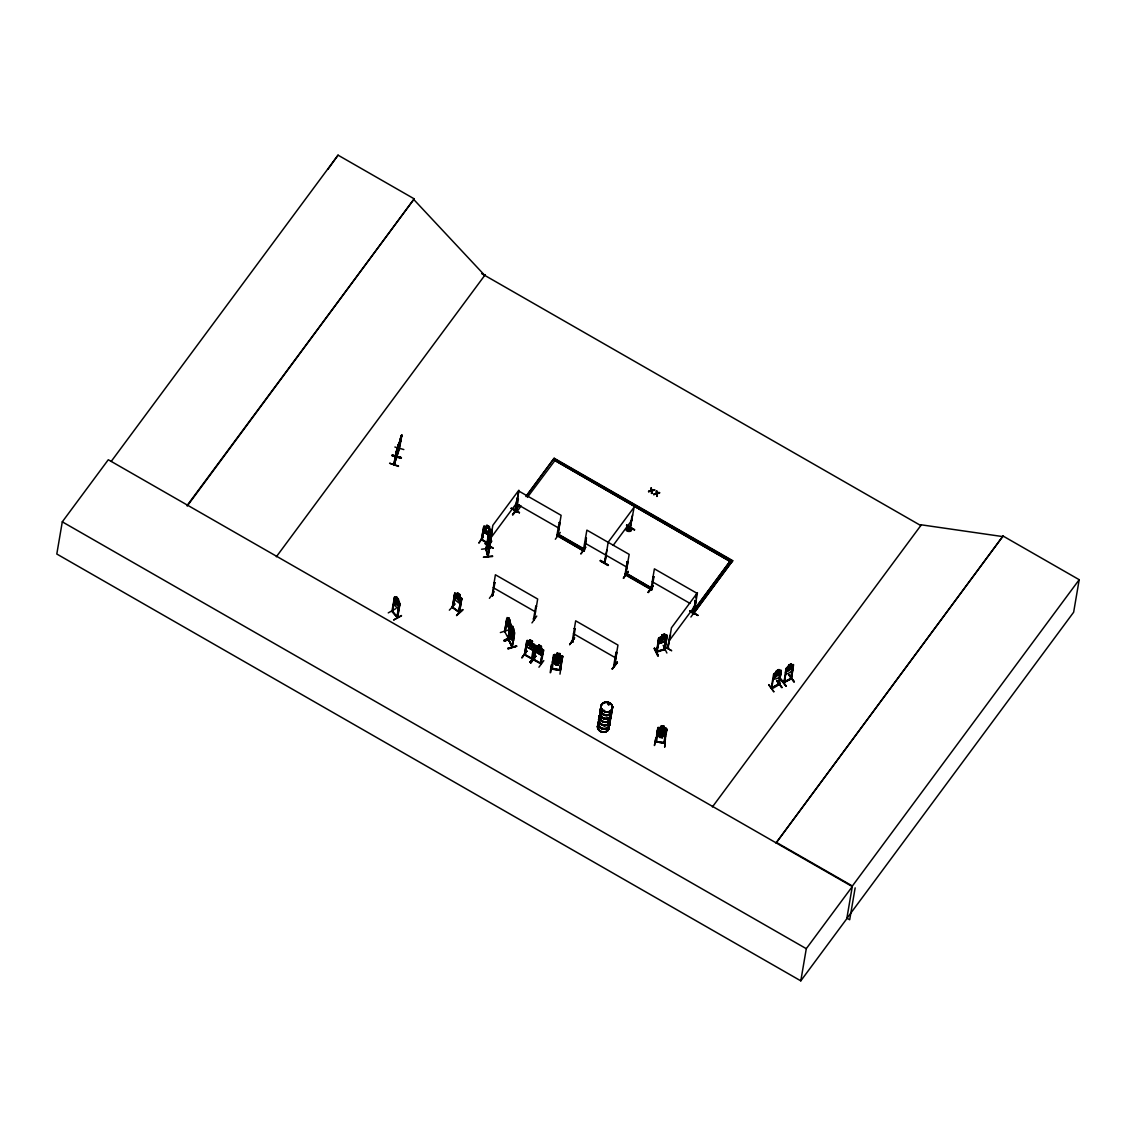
<?xml version="1.0" encoding="UTF-8"?>
<svg xmlns="http://www.w3.org/2000/svg" width="1136" height="1136" viewBox="0 0 1136 1136"><rect width="100%" height="100%" fill="white"/><g stroke="black" fill="none" stroke-linecap="round" stroke-linejoin="round"><path stroke-width="1.5" d="M651.212 493.095L651.851 493.45L651.269 490.88L648.599 491.59L651.269 490.88M651.794 490.454L654.521 489.73L651.794 490.454L651.212 487.841L651.184 490.624L648.599 491.59M657.006 496.404L656.991 493.933L659.661 492.683L657.034 493.663L657.006 496.404L656.423 493.833L653.74 494.543L656.423 493.833M659.618 492.953L656.949 493.407L656.367 490.795L656.949 491.434M656.949 493.407L657.006 491.164M492.555 555.902L483.382 557.265L492.612 556.526M485.952 548.972L488.139 556.654L490.511 542.639M490.539 542.71L488.636 534.914L486.165 549.682L486.407 548.39M629.387 531.208L629.301 526.579L627.299 530.214L630.111 530.839L629.642 526.735L630.494 530.2M395.953 455.934L395.896 455.011M398.708 446.42L398.75 447.343L401.931 434.818L399.332 449.345M489.36 547.722L487.912 539.174M481.281 540.04L483.908 525.94L484.944 525.982L491.703 530.427L490.44 541.304M489.332 544.215L481.607 539.344M481.721 539.359L482.246 540.026M488.352 544.045L489.162 540.594M492.087 594.753L492.57 595.86L491.987 595.065M504.526 631.005L505.222 631.872M507.735 617.899L507.11 617.53L505.151 632.099M508.502 638.744L504.924 631.971M491.931 532.557L487.784 556.711L492.825 525.329L518.825 490.227L515.204 511.711C516.085 512.947 515.858 506.585 519.45 505.435M515.346 511.839L518.825 491.064L561.113 515.318L557.662 536.064L557.165 535.354M556.896 535.198L557.577 536.007L556.867 535.61L559.224 522.503L559.949 522.915L557.79 535.723M557.748 535.596L556.782 535.567M572.842 641.982L572.345 640.747M628.009 561.965L627.115 561.78L628.009 561.965L625.51 575.086L629.174 554.368L586.886 530.114L583.265 550.747L584.287 550.392L584.074 551.201L556.867 535.652M584.316 551.017L586.432 538.109L585.551 537.924L586.275 538.336L584.074 551.272L556.952 535.17L557.918 533.934L584.358 549.086L583.734 550.08M613.752 665.44L616.067 652.263L616.777 652.675L614.661 665.582L613.696 664.844M614.363 665.327L613.61 665.313M625.964 574.404L624.843 574.603L651.397 589.825L652.348 588.533L625.979 572.97L624.985 574.731L627.285 561.553M651.737 589.513C651.07 588.334 652.107 589.584 650.885 589.641L654.393 568.838L696.68 593.106L695.857 597.919M692.562 613L693.613 613.965L695.573 601.91M524.349 654.648L525.4 654.89L524.818 653.938M524.434 654.137L532.358 658.837M532.528 658.454L531.776 657.985L532.145 658.667M533.267 659.775L534.318 660.002L533.65 659.065M541.063 663.779L533.352 659.306L535.851 645.589L543.661 650.076M511.243 627.541L510.618 626.958L509.084 640.491L508.374 639.738M512.009 646.356L512.009 646.427M396.322 456.715L393.88 464.723L396.705 457.283M394.519 464.028L394.519 463.63M399.418 442.202L396.081 457.978L396.35 457.126M396.677 456.132L398.935 449.047M398.963 448.805L399.091 448.209M399.46 448.748L397.046 456.218L399.517 442.231M488.934 545.891L489.829 544.996M489.843 545.067L489.105 545.308M514.949 511.47L517.221 497.895L514.807 511.583L515.148 510.22M695.346 600.916L693.145 613.894L693.769 612.702M657.133 651.198L656.636 651.737M664.844 649.593L667.102 636.614L666.193 636.614L664.162 649.806L664.986 649.465L667.088 635.407L666.236 635.209M665.071 648.997L657.247 651.212M784.266 681.643L783.499 682.509L791.465 678.76L793.397 665.653L790.585 679.158L792.701 666.008M784.365 682.069L786.481 669.232L783.684 682.75L791.38 678.76L793.482 664.659L786.794 667.556L785.118 672.91C786.169 675.892 792.161 671.518 792.672 668.934M790.415 678.93L791.352 678.007L790.5 678.377M552.366 662.004L561.383 663.225M553.246 662.714L552.494 661.919M555.305 663.012L553.985 662.231L554.496 659.278L556.228 658.227L559.054 658.639L560.36 660.13L559.849 663.083L558.245 663.396C559.437 666.307 553.275 665.298 555.433 662.899M558.344 663.467L558.074 665.043M658.582 729.113C655.699 728.787 666.946 728.176 666.477 731.882M659.59 735.801L657.531 735.418L665.767 736.057M664.588 736.455L662.615 736.256L664.134 735.872L664.645 732.919L663.339 731.428L660.513 731.016L658.781 732.067L658.269 735.02L659.704 735.773L659.32 737.392L662.359 737.747M662.615 736.256L662.345 737.832M550.193 672.711L551.301 664.816M550.704 672.54L551.755 664.929M552.863 659.15L553.63 660.868L560.758 661.919L561.979 660.399M556.725 654.776L553.587 654.89L554.808 654.464M552.224 669.161L551.514 668.209L551.216 669.047L553.601 654.805M554.354 655.997L561.425 657.375L562.192 659.093L561.354 657.318L553.53 655.87L554.354 655.997L552.11 669.218M554.751 654.492L562.689 656.239L560.431 670.368L551.301 668.678L560.474 670.098M556.995 653.2L560.034 653.555L559.75 655.231L562.576 656.253M559.721 669.459L559.594 670.325L561.738 657.091L562.576 657.204L561.709 657.361M560.758 661.919L561.88 660.385M559.991 674.145L561.099 666.037M562.689 656.239L561.369 663.31L560.275 663.694M655.983 737.633L654.435 745.514L655.912 737.662M664.73 742.404C663.197 745.5 654.62 739.522 655.657 741.907L657.985 727.622M657.148 731.925L657.914 733.657L665.029 734.708L666.25 733.189L664.986 734.566L657.929 733.572M657.886 727.594L666.108 728.233L663.921 728.048L664.319 726.344L661.28 725.904L660.996 727.565L657.886 727.594L656.651 734.793L657.574 735.461M656.438 741.084L656.466 741.978L658.639 728.787M661.01 727.48L661.266 725.989L664.319 726.344M666.023 729.88L666.86 729.994L666.023 729.88L663.864 743.114L663.807 742.262L664.517 743.214L666.974 728.943L666.051 728.275M664.702 747.034L665.355 738.812L664.659 747.005M772.139 687.337C766.757 693.784 793.95 674.401 771.202 688.175L773.588 674.315L780.517 670.339L781.241 670.481L778.998 684.255M771.273 687.777L778.529 684.923L781.128 671.419L779.097 684.539M771.273 688.203L771.955 687.379M778.501 684.894L778.998 683.829M778.217 684.653L779.182 684.071M393.837 464.539L396.634 451.177L396.109 451.773M393.922 464.07L396.322 451.091M396.705 456.061L401.32 435.755M111.214 461.415L338.045 155.149L414.2 198.843L187.213 506.045L187.383 505.108L108.289 459.739L62.295 521.836L56.8 554.013L800.795 980.851L846.774 918.754L852.383 885.981L1079.2 579.701L1003.045 536.022L776.129 842.884L1003.045 536.022M338.045 155.149L327.906 169.349M392.332 454.94C419.88 463.318 373.517 450.452 401.292 457.51M394.888 447.03L403.848 449.558M397.501 447.797L398.935 443.722L396.592 450.85L394.334 464.681M397.018 451.276C400.752 435.358 396.01 454.712 398.282 446.008M397.983 446.065L396.592 450.85M396.081 457.978L398.58 443.722M399.134 442.5L396.478 457.922M400.596 437.601L400.312 439.206M399.403 447.016L401.732 435.131L399.403 442.273M388.256 612.886L395.74 608.697M395.257 597.38L394.504 597.082L392.758 611.665L394.405 598.118L392.488 611.821L391.877 611.182L397.628 617.629L399.986 603.642L395.314 597.252L394.504 597.082L391.92 611.253L397.373 617.785L399.929 603.585M396.748 597.096L395.044 601.185L395.726 603.557L397.401 605.602L398.523 605.431L398.551 599.297L396.677 597.138L396.478 598.672M397.06 597.848L398.14 599.169M401.548 615.826L393.794 619.901M396.72 597.266L399.503 602.378M397.103 616.408L397.245 617.743L399.02 604.238L399.773 604.693L399.02 604.238M399.276 604.082L396.819 617.104M401.306 615.499L393.738 619.887M449.345 610.16L455.181 603.926M461.088 599.013L461.741 599.496L461.088 599.013L458.589 612.091L459.356 612.645L452.242 607.348L454.727 593.233L455.749 593.304M452.554 607.164L454.798 593.177M455.096 594.952L454.641 594.27L452.966 607.874L452.171 607.291M455.295 594.753L453.051 607.533M457.268 594.369L457.538 592.793L457.268 594.54M459.64 596.13L459.824 594.54M459.583 596.187L459.91 594.54L457.467 592.85M462.835 609.819L456.587 615.513L462.508 609.563M460.875 599.226L458.674 612.091M461.841 598.402L459.413 612.631L461.784 598.473L454.812 593.319M478.98 542.909L483.34 536.32M478.994 542.909L483.382 536.306M482.275 539.671L482.033 540.509L484.447 527.345L483.737 526.934L481.366 540.083M485.612 533.295L486.89 525.272L489.502 526.735L489.857 532.543L488.324 533.082L485.881 531.705L484.788 529.703L485.299 526.749L486.691 526.962M485.171 543.491L493.123 548.006M488.054 534.658L489.403 526.749L486.89 525.272M488.182 536.007L485.896 548.887L487.727 556.612M488.75 535.013L486.478 549.639M486.918 547.694L491.86 541.105M489.431 536.945L489.701 535.354L488.551 539.259L489.247 546.089M489.545 537.612L490.809 530.938L491.533 531.35L490.809 530.938M490.127 537.754L489.673 536.717M490.667 548.092L481.536 549.242M489.417 598.317L494.245 591.714M494.927 582.754L494.046 582.583L494.927 582.754L492.428 595.875L492.811 595.165M492.896 595.165L491.931 595.023M516.34 509.34L512.89 514.608M518.385 499.059L517.491 498.889L518.385 499.059L516.099 512.208L515.375 511.285M515.233 511.115L516.766 512.009L515.304 510.717L519.507 505.023M519.266 512.734L511.228 508.516M500.365 632.553L508.829 629.884M504.441 631.659L506.983 618.58L505.193 632.17M506.684 618.68L504.739 632.17M504.313 640.676L511.427 638.517M511.37 638.787C501.516 642.905 501.785 639.738 511.257 637.708L504.114 640.321L511.271 638.02M508.8 617.814L507.352 621.79L508.914 626.575L509.752 626.532L510.249 623.579L508.715 617.842L510.05 620.27M508.999 618.623L509.652 620.625M509.737 620.1L510.916 624.871L508.417 639.824M510.05 625.325L510.675 625.908L510.05 625.325L508.133 638.105M510.334 625.226L508.062 638.83M510.092 629.145C513.642 626.973 506.074 614.519 508.445 619.432M511.555 626.206L508.843 639.781M508.786 640.576L511.172 625.879M508.104 648.968L516.653 646.185L507.948 648.315M511.101 635.975L510.788 637.623C513.813 642.536 509.737 638.049 511.101 635.975L510.547 634.286L511.044 631.332L511.867 631.289L513.373 636.089M511.03 637.779L511.754 639.256M512.876 626.916L513.515 628.918M513.6 628.393L514.083 631.886L511.981 647.25L514.154 633.533M511.938 640.065L512.265 638.318L512.876 639.043M511.953 647.165L508.417 639.383L512.322 647.165L514.679 633.121L511.654 626.092M512.322 647.165L508.843 639.213M509.993 632.951L513.515 640.377L514.438 631.829M516.667 646.256L507.962 648.372M526.82 495.481L554.169 458.248L732.677 560.659L693.556 613.596M554.695 460.804L527.374 497.383M526.806 651.113L522.049 657.517M527.97 640.505L526.877 640.534L524.434 654.691L526.806 641.556L527.516 641.968L525.102 655.131L531.79 658.454M522.006 657.787L526.919 650.928L521.935 657.701M529.66 641.57L529.901 639.824L532.5 641.315L532.088 642.962L533.352 644.169L532.841 647.122L531.321 647.648L527.814 644.24L528.325 641.286L529.717 641.499L529.845 639.895L532.5 641.315M533.622 618.538L533.451 619.418L535.78 606.212L536.504 606.61L535.78 606.212M534.076 619.262L533.707 618.552L534.133 619.787M536.76 616.067L531.96 622.911M530.015 662.103L530.924 662.899L535.837 656.054L530.853 662.813M531.52 658.809L533.849 645.603L534.573 646.015L533.849 645.603M534.644 644.921L532.287 659.164L524.434 654.648M533.38 659.888L535.851 645.589M536.277 647.307L534.034 660.243L536.433 647.08L535.553 646.909L536.433 647.08M555.334 539.245L560.261 532.429M538.549 646.512L538.819 644.936L541.432 646.427L541.758 652.249L540.253 652.76L537.825 651.368L536.732 649.352L537.243 646.398L538.634 646.625M538.578 646.696L538.904 645.035M538.933 667.215L543.817 660.627M542.596 650.942L543.491 651.127L542.596 650.942L540.409 663.822L541.148 664.29L543.576 650.033M542.767 650.715L540.566 663.594M556.995 653.115L556.81 654.847L555.22 655.06L554.709 658.014L556.015 659.505L558.841 659.931L560.573 658.894L561.085 655.926L559.65 655.174M555.703 664.375L557.52 664.645M559.636 655.259L559.92 653.598M561.738 657.091L559.594 670.283M580.936 553.942L585.807 547.069L580.965 553.658M574.433 637.949L569.747 644.382M572.43 641.258L573.084 641.187M575.214 628.819L574.319 628.634L575.214 628.819L572.927 641.968L572.047 641.457L573.169 641.272M600.475 560.446L608.385 565.231L600.461 560.46M606.439 554.169L604.693 562.931M604.622 562.249L605.161 561.851M631.73 529.532L629.415 528.041C636.785 532.784 620.796 532.585 628.08 527.388M629.827 528.382L631.815 516.994M630.168 528.538L632.525 514.849M623.437 578.025L628.265 571.422L623.479 578.068M626.532 525.471L634.555 529.688M617.075 662.16L612.261 668.777M614.491 665.824L617.956 645.078L575.668 620.824L572.189 641.584M617.43 662.615L612.29 669.033L617.089 662.189M651.184 490.624L651.212 487.841M654.521 489.73L651.851 490.979L654.464 489.999M653.74 494.543L656.367 493.308L653.782 494.274M651.24 588.803L650.914 589.612M652.405 588.136L651.439 589.953L651.908 589.286M653.938 576.832L653.058 576.662L653.938 576.832L651.652 589.982L650.857 589.527M653.314 585.793L648.003 592.424L653.172 585.963M657.943 642.38L658.624 638.034L666.25 635.052L664.276 635.833L664.603 634.087L661.805 634.996L661.649 636.685L658.667 638.12L656.438 652.22L659.363 638.815L656.565 652.206L664.887 649.522M657.133 651.61L659.363 638.815M658.184 655.614L654.563 648.074L658.227 655.586M662.302 635.123L663.992 634.584M664.603 634.087L664.333 635.677M663.14 645.305L666.889 653.015M663.708 646.256L671.703 650.743L663.751 646.029M666.193 636.614L664.049 649.366M657.9 642.294L658.639 643.643L665.227 641.513L666.946 635.379M669.842 635.478L667.585 648.415L670.552 635.024M668.053 648.471L668.479 647.364M668.011 648.457L671.447 627.81L697.447 592.708L693.968 613.326M655.472 741.794L655.586 741.041M656.494 741.936L656.523 741.183M690.901 617.033L695.814 610.202M695.36 608.385L730.178 561.056L692.264 612.247L693.741 613.539L692.52 612.957M693.727 606.482L692.463 613.497L692.633 612.616M695.402 600.958L696.112 600.518L693.429 614.065L693.926 613.426M689.85 610.998L697.887 615.201M731.655 562.334L553.218 459.526L730.121 561.454M768.802 684.639L773.829 691.838M774.184 674.983L771.557 688.444M776.215 672.54L776.428 670.879L778.998 669.573L778.771 671.234L779.821 671.12L779.31 674.088L775.419 677.226L774.354 676.616L774.866 673.662L776.513 670.893L779.04 669.644M776.882 670.936L778.43 670.155M773.815 691.611L768.703 684.866M776.655 680.634L782.065 687.621L776.669 680.819M778.998 669.573L778.714 671.163M778.316 684.937L780.418 671.788M781.028 678.959L786.155 686.087L780.645 679.356M781.724 687.564L776.598 680.634M784.252 682.097L786.481 669.232M788.725 665.128L791.338 663.893L788.725 665.128L787.163 667.911L786.652 670.865L787.717 671.475L791.607 668.323L792.104 665.369C789.69 666.818 792.303 661.521 790.968 665.582M788.895 674.869L794.362 681.827L788.924 675.054M793.922 682.054L788.853 674.869M800.795 980.851L806.29 948.674L852.284 886.577L187.752 505.321M855.152 887.855L849.7 919.762L847.016 918.229M1079.2 579.701L1073.648 612.219L846.831 918.484M604.551 710.426L603.926 710.511M603.741 710.469L604.395 710.838M608.2 704.547L608.371 703.624L609.478 704.022M608.484 703.752L608.754 704.845M609.649 704.107L608.285 703.766M608.385 704.632L609.535 704.135M628.535 531.222L629.145 526.863L627.299 530.214M459.697 611.963L458.887 611.367M401.022 437.161L401.42 436.522L399.247 444.375L400.994 436.891M397.657 448.55L396.436 452.966L397.685 448.45M398.395 447.655L395.853 455.905M400.653 441.492L401.207 439.064M398.523 466.016L389.591 463.232L398.395 466.413M397.557 450.225L398.182 447.712M400.369 441.634L400.994 439.121M400.426 439.206L399.758 440.91M392.218 455.295L401.207 457.794M392.573 611.353L392.318 610.458M392.701 611.594L397.075 616.55M396.833 616.678L397.728 617.118M486.038 548.333L486.563 549.057M400.681 437.658L401.491 435.159M401.093 437.417L399.418 443.935L400.582 440.37M397.785 448.961L396.805 452.554L396.947 449.501M394.291 464.667L396.734 456.757M664.972 649.025L656.452 651.823M627.768 530.853L629.216 526.962M485.086 543.775L493.067 548.248M600.39 560.73L608.385 565.231M401.022 458.333L392.048 455.792L401.193 457.865M515.361 510.533L514.58 511.356L515.091 510.291M605.019 562.476L608.129 542.284L634.129 507.181L630.153 528.467M630.168 528.212L630.267 527.274M629.884 528.311L630.721 527.331M667.684 647.761L668.451 647.492M401.491 436.167L401.122 436.721M398.367 445.468L398.693 444.758M627.64 528.836L629.301 526.579L627.257 529.475M604.281 562.703L606.794 550.108M779.452 676.715L780.46 674.656L779.452 676.715C778.046 680.01 770.932 678.433 773.517 679.711M791.693 670.936L792.8 668.976M489.261 547.737L489.815 546.956M600.177 561.042L608.143 565.529M509.141 639.909L508.758 639.185M665.171 641.485L666.363 639.653M483.808 532.273L489.957 535.723L490.894 534.616L489.9 535.794L483.879 532.259L483.169 530.2M491.022 529.319L491.618 530.398L489.403 542.994L489.346 537.612L490.326 541.332M484.447 527.345L483.567 527.175M481.664 539.785L489.162 544.456M514.963 510.305L514.935 511.115M512.89 514.892L515.503 511.512M559.224 522.503L559.949 522.915M533.764 618.623L534.218 619.759L537.669 599.027L495.381 574.759L492.144 595.207M634.484 529.987L626.774 525.102M569.647 644.566L574.589 637.779M569.718 644.652L574.489 637.949M628.322 571.479L623.508 578.323M653.257 585.778L648.344 592.58M616.067 652.263L616.777 652.675M612.247 669.005L617.061 662.146M697.802 615.499L689.893 610.728M658.142 655.827L654.421 648.329M187.383 505.108L414.2 198.843M276.346 556.768L485.271 274.656M490.624 538.194L516.624 503.092M525.826 496.503L554.169 458.248M516.766 512.009L521.055 505.918M583.336 550.775L584.287 549.497L557.861 534.332M527.899 640.505L534.744 644.95M527.516 641.968L526.635 641.783M526.153 644.794L526.848 646.867L532.94 650.317L533.963 649.267M526.777 646.881L532.883 650.218M533.948 643.984L534.602 644.992M532.883 650.388L533.934 649.139M535.07 649.906L535.766 651.979L541.801 655.5L542.88 654.393M538.819 644.936L541.432 646.427M613.213 545.337L631.928 520.061M534.886 655.515L529.93 662.331L534.914 655.784L535.738 656.239M530.356 662.558L535.241 655.969M530.484 662.643L535.397 656.054M669.246 640.676L695.246 605.573M732.677 560.659L693.812 613.128L692.264 612.247M712.4 806.943L921.339 524.832L1002.946 536.618M510.618 628.733L511.356 627.896L513.458 632.255M510.66 628.833L511.356 627.896M553.104 657.673L554.311 656.239L553.09 657.758M657.375 730.547L658.596 729.028M656.537 741.666L663.765 742.532M398.324 608.726L399.205 607.803M399.261 607.888C397.273 610.728 393.695 603.514 393.78 601.327M505.25 631.744L504.824 630.906M542.852 654.251L541.758 655.415L535.823 651.908M634.541 529.873L626.575 525.201M697.859 615.4L689.893 610.884M773.644 674.386L774.496 673.321M785.856 668.664L786.85 667.641M454.542 599.666L454.073 597.422L454.542 599.666L460.137 603.784L461.131 602.762M452.994 607.433L452.455 606.61M456.587 615.513L462.835 609.847M489.531 544.797L489.872 540.381M609.365 704.59L609.606 703.695M783.599 681.969L790.471 678.59M655.515 741.524L664.73 742.845M786.055 686.116L780.602 679.399M488.182 556.2L488.111 555.476M557.322 660.385L560.204 659.235L557.875 660.811L559.48 662.927L555.504 662.458L556.015 659.491L558.841 659.917L558.344 662.87L557.151 661.095L554.411 662.174L556.612 660.641L554.95 658.468L557.251 660.414M395.243 597.295L396.45 598.842M657.744 655.969L654.109 648.443M786.666 669.473L785.785 669.601M785.53 670.07L793.226 666.15M650.942 589.257L651.681 589.627M541.233 663.822L533.409 659.86M656.991 493.138L659.065 492.342M648.642 491.32L651.226 490.354M509.439 629.969L506.386 621.79L509.51 629.813M504.327 640.747L511.399 638.304M513.515 640.377L512.265 638.318M664.645 634.172L661.805 634.996M658.724 639.312L659.491 639.071M666.321 636.87L667.102 636.614M665.227 641.513L658.639 643.643M513.628 630.153L512.691 626.106L511.257 630.068L512.762 634.868L512.265 637.807L511.143 635.521L511.654 632.553L513.586 634.839M511.2 638.361L504.242 641.073M507.906 648.585L516.511 645.915M583.592 550.094L584.018 550.761M583.62 550.577L584.231 550.932M625.212 573.95L625.751 574.745M625.808 574.631L625.013 574.22L651.468 589.414M625.595 575.072L624.928 574.688M572.288 641.286L572.998 641.655M692.591 613.156L693.485 613.724M614.377 665.781L613.696 665.398M661.095 727.551L659.491 727.849L658.994 730.803L660.286 732.294L663.126 732.72L664.858 731.669L665.355 728.716L663.935 727.963M489.801 540.225L488.991 536.661L488.352 540.282L489.701 544.286M511.896 634.3L510.831 634.57L512.066 635.152L512.847 638.688L512.393 635.308M490.198 537.967L489.602 535.368M486.535 549.299L487.841 556.157M452.852 607.831L458.859 611.495M535.809 645.66L536.902 645.631M559.594 669.431L560.559 669.629M560.233 670.382L551.386 669.076M663.864 742.22L664.716 742.362M628.35 528.467L629.202 528.467M664.233 635.748L665.54 635.833L665.043 638.787L660.797 641.343L659.618 640.534L660.115 637.58L661.564 636.657M613.965 665.142L614.576 665.497M555.163 664.475L557.989 664.887M559.508 669.615L552.252 668.323M792.758 664.503L793.482 664.659M781.241 670.481L780.517 670.339M457.339 594.483L456.061 594.128L455.55 597.082L458.745 600.873L460.151 600.475L460.648 597.522L459.555 596.116M398.523 444.346L398.296 445.028M517.278 508.019L512.478 514.636M666.193 635.123L667.088 635.407M486.606 527.487L489.048 528.851M486.094 530.441L488.537 531.818M695.516 600.688L694.621 600.518L695.672 601.114M482.388 539.927L488.579 543.434M534.261 619.361L533.494 618.836M533.579 619.077L534.289 619.447M921.225 524.775L920.799 525.556L481.664 273.606M554.098 458.646L732.606 561.056M516.624 503.93L558.912 528.197M584.685 542.98L626.973 567.233M652.192 581.703L689.95 603.372M625.908 573.382L652.348 588.533M493.18 587.624L535.468 611.892M573.467 633.689L615.755 657.957M535.794 656.324L534.914 655.784M541.375 663.523L534.374 659.661M776.229 842.287L852.383 885.981M62.295 521.836L806.29 948.674M459.54 612.375L452.369 606.965M414.029 199.78L484.731 275.381M488.636 534.914L489.346 537.101M511.271 627.924L514.182 633.675L514.239 636.132M510.305 634.286L511.143 636.018M665.639 730.107L666.378 731.882M511.782 631.517L511.413 631.005M393.865 601.285L394.178 603.656M629.585 526.962L630.111 530.839M656.367 490.795L656.324 493.578M651.894 490.709L651.851 493.45M610.756 711.747A5.907 5.027 9.7 0 1 605.417 718.96A5.907 5.027 9.7 0 1 600.561 711.037M600.064 714.402A5.836 4.97 9.7 0 0 604.096 722.127A5.822 4.97 9.7 0 0 610.685 716.234A5.808 4.942 9.7 0 1 604.125 721.985A5.808 4.942 9.7 0 1 600.106 714.288A5.822 4.97 9.7 0 0 604.111 722.013A5.836 4.97 9.7 0 0 610.671 716.347M610.685 716.007A5.794 4.927 9.7 0 1 604.167 721.743A5.794 4.927 9.7 0 1 600.163 714.075M610.685 716.234A5.836 4.97 9.7 0 1 604.111 722.013A5.836 4.97 9.7 0 1 600.078 714.288M611.906 709.446A5.907 5.027 9.7 0 1 605.261 715.311A5.907 5.027 9.7 0 1 601.171 707.487M610.785 711.562A5.907 5.027 9.7 0 1 605.445 718.776A5.907 5.027 9.7 0 1 600.603 710.852M611.949 709.276A5.907 5.027 9.7 0 1 605.289 715.126A5.907 5.027 9.7 0 1 601.2 707.302M609.578 723.121A5.907 5.027 9.7 0 1 602.918 728.985A5.907 5.027 9.7 0 1 598.842 721.161M608.413 725.08A5.822 4.97 9.7 0 1 603.145 732.195A5.836 4.97 9.7 0 1 598.345 724.37A5.808 4.942 9.7 0 0 603.145 732.166A5.836 4.97 9.7 0 0 608.427 725.08A5.808 4.942 9.7 0 1 603.145 732.166A5.822 4.97 9.7 0 1 598.36 724.385M610.6 716.532A5.794 4.927 9.7 0 1 605.573 722.368A5.794 4.927 9.7 0 1 599.212 717.015M599.453 715.751A5.794 4.927 9.7 0 1 600.064 714.601M609.634 718.321A5.907 5.027 9.7 0 1 604.295 725.521A5.907 5.027 9.7 0 1 599.439 717.611M598.984 720.82A5.822 4.956 9.7 0 0 603.003 728.517A5.822 4.97 9.7 0 0 609.563 722.752A5.822 4.956 9.7 0 1 603.003 728.517A5.822 4.97 9.7 0 1 598.97 720.806M609.663 718.137A5.907 5.027 9.7 0 1 604.324 725.35A5.907 5.027 9.7 0 1 599.467 717.427M609.62 717.966A5.822 4.956 9.7 0 1 605.119 725.066A5.822 4.97 9.7 0 1 598.956 718.421A5.822 4.956 9.7 0 0 605.119 725.066A5.822 4.97 9.7 0 0 609.634 717.952M396.45 599.325L395.939 602.279L397.614 604.338L398.125 601.384L396.45 599.325M457.24 595.008L456.743 597.962L458.958 599.609L459.469 596.641L457.24 595.008M457.964 593.461L459.299 595.037L457.964 593.461M487.358 525.883L488.835 527.289L487.358 525.883M508.474 620.057L507.977 623.011L509.127 625.311L509.638 622.343L508.474 620.057M512.364 628.35L511.853 631.304L512.975 633.604L513.486 630.65L512.364 628.35M529.617 642.025L529.12 644.992L531.549 646.384L532.046 643.43L529.617 642.025M530.37 640.434L531.847 641.854L530.37 640.434M538.535 647.151L538.038 650.104L540.466 651.496L540.963 648.542L538.535 647.151M539.288 645.546L540.764 646.98L539.288 645.546M556.739 655.287L556.228 658.241L559.054 658.667L559.565 655.713L556.739 655.287M557.549 653.512L559.281 654.308L557.549 653.512M661.521 637.126L661.024 640.079L663.637 639.241L664.148 636.288L661.521 637.126M660.286 732.28L659.789 735.248L662.615 735.659L663.126 732.706L660.286 732.28M661.01 728.077L660.513 731.03L663.339 731.456L663.836 728.503L661.01 728.077M660.073 736.639L661.791 737.434L660.073 736.639M661.834 726.302L663.566 727.097L661.834 726.302M776.144 673.009L775.647 675.963L778.032 674.741L778.529 671.788L776.144 673.009M788.441 667.258L787.93 670.212L790.329 668.99L790.826 666.023L788.441 667.258M789.179 665.185L790.713 664.404L789.179 665.185M775.277 673.591L776.584 674.585L774.567 677.326L777.038 674.656L778.998 675.054L777.649 674.031L779.58 671.447L777.194 673.932L775.277 673.591M660.541 637.566L662.004 638.815L659.831 641.286L662.515 638.972L664.674 639.724L663.168 638.432L665.256 636.103L662.671 638.247L660.541 637.566M511.796 627.47L512.237 630.849L511.129 631.091L512.421 631.687L513.202 635.365L512.734 631.857L513.799 631.588L512.563 631.02L511.796 627.47M507.891 619.191L508.36 622.556L507.224 622.812L508.559 623.394L509.368 627.058L508.885 623.565L509.965 623.295L508.701 622.727L507.891 619.191M395.669 598.573L396.492 601.782L394.987 602.208L396.791 602.563L398.097 606.013L397.245 602.691L398.693 602.336L396.947 601.895L395.669 598.573M555.589 655.231L557.208 657.332L554.879 658.923L557.748 657.772L560.119 659.689L558.458 657.517L560.687 656.054L557.918 657.062L555.589 655.231M659.874 728.02L661.479 730.121L659.15 731.712L662.032 730.562L664.404 732.479L662.742 730.306L664.972 728.843L662.203 729.852L660.03 728.02M663.793 735.645L661.422 733.884L658.681 734.964L660.896 733.43L659.235 731.257L661.592 733.174L664.475 732.024L662.146 733.6L663.793 735.645M456.274 594.44L457.467 597.38L455.579 598.09L457.893 598.061L459.697 601.129L458.461 598.09L460.279 597.451L458.049 597.38L456.402 594.497M528.581 641.57L529.916 644.339L527.885 645.22L530.384 644.978L532.372 647.804L530.995 644.936L532.94 644.069L530.555 644.297L528.581 641.57M537.498 646.682L538.847 649.451L536.803 650.346L539.302 650.09L541.29 652.916L539.912 650.062L541.858 649.181L539.472 649.409L537.498 646.682M519.45 512.648L511.271 508.246L519.45 512.648M513.87 637.367L513.245 638.162C506.315 618.012 512.137 640.221 513.912 637.452M490.113 543.008L489.957 543.761L490.113 543.008M605.389 719.088A5.822 4.956 9.7 0 0 610.643 711.988A5.822 4.97 9.7 0 1 605.389 719.088A5.822 4.97 9.7 0 1 600.603 711.278A5.822 4.956 9.7 0 0 605.389 719.088M602.563 710.213A5.808 4.942 9.7 0 0 612.304 708.665A5.822 4.97 9.7 0 0 605.417 702.076A5.836 4.97 9.7 0 0 602.534 710.241A5.836 4.97 9.7 0 0 612.332 708.679A5.836 4.97 9.7 0 0 605.417 702.091A5.822 4.97 9.7 0 0 602.549 710.227A5.822 4.97 9.7 0 0 612.332 708.665A5.808 4.942 9.7 0 0 605.417 702.105A5.808 4.942 9.7 0 0 602.563 710.213M602.52 710.511A5.794 4.927 9.7 0 0 612.247 708.963A5.808 4.942 9.7 0 0 605.374 702.417A5.808 4.942 9.7 0 0 602.506 710.525A5.808 4.942 9.7 0 0 612.247 708.978A5.794 4.927 9.7 0 0 605.374 702.417A5.794 4.927 9.7 0 0 602.52 710.511M602.52 710.341A5.836 4.97 9.7 0 0 612.318 708.793A5.836 4.97 9.7 0 0 605.389 702.19A5.836 4.97 9.7 0 0 602.52 710.341M606.241 718.492A5.822 4.956 9.7 0 0 610.742 711.392A5.822 4.97 9.7 0 1 606.241 718.506A5.822 4.97 9.7 0 1 600.078 711.846A5.822 4.956 9.7 0 0 606.241 718.492M606.752 715.538A5.822 4.956 9.7 0 0 611.793 709.673A5.822 4.97 9.7 0 1 606.752 715.552A5.822 4.97 9.7 0 1 600.348 710.17A5.822 4.956 9.7 0 0 606.752 715.538M601.214 707.742A5.822 4.956 9.7 0 0 600.603 708.892A5.822 4.97 9.7 0 1 601.2 707.728M605.346 714.842A5.822 4.956 9.7 0 0 611.892 709.077A5.822 4.97 9.7 0 1 605.332 714.856A5.822 4.97 9.7 0 1 601.313 707.132A5.822 4.956 9.7 0 0 605.346 714.842M604.409 729.213A5.822 4.956 9.7 0 0 609.45 723.348A5.822 4.97 9.7 0 1 604.409 729.227A5.822 4.97 9.7 0 1 598.005 723.831A5.822 4.956 9.7 0 0 604.409 729.213M598.885 721.403A5.822 4.956 9.7 0 0 598.26 722.567A5.822 4.97 9.7 0 1 598.871 721.403M603.188 731.953A5.794 4.927 9.7 0 0 608.413 724.896A5.836 4.97 9.7 0 1 603.173 732.081A5.836 4.97 9.7 0 1 598.374 724.243A5.794 4.927 9.7 0 0 603.188 731.953M604.267 725.648A5.822 4.956 9.7 0 0 609.521 718.563A5.822 4.97 9.7 0 1 604.267 725.663A5.822 4.97 9.7 0 1 599.481 717.853A5.822 4.956 9.7 0 0 604.267 725.648"/></g></svg>
